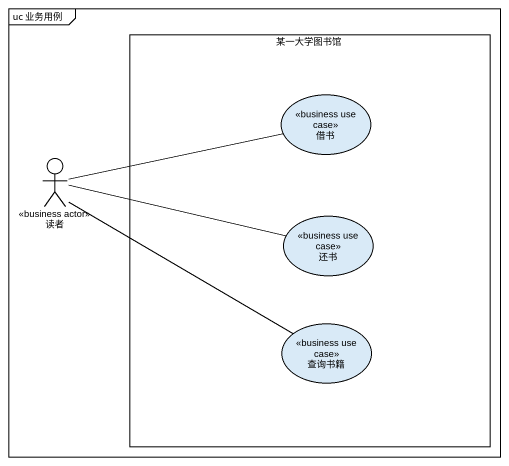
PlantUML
@startuml
mainframe uc 业务用例
rectangle 某一大学图书馆 {
  usecase 借书 <<business use case>>
  usecase 还书 <<business use case>>
  usecase 查询书籍 <<business use case>>
}
actor 读者 <<business actor>>
读者 -right- 借书
读者 -right- 还书
读者 -right- 查询书籍
@enduml
